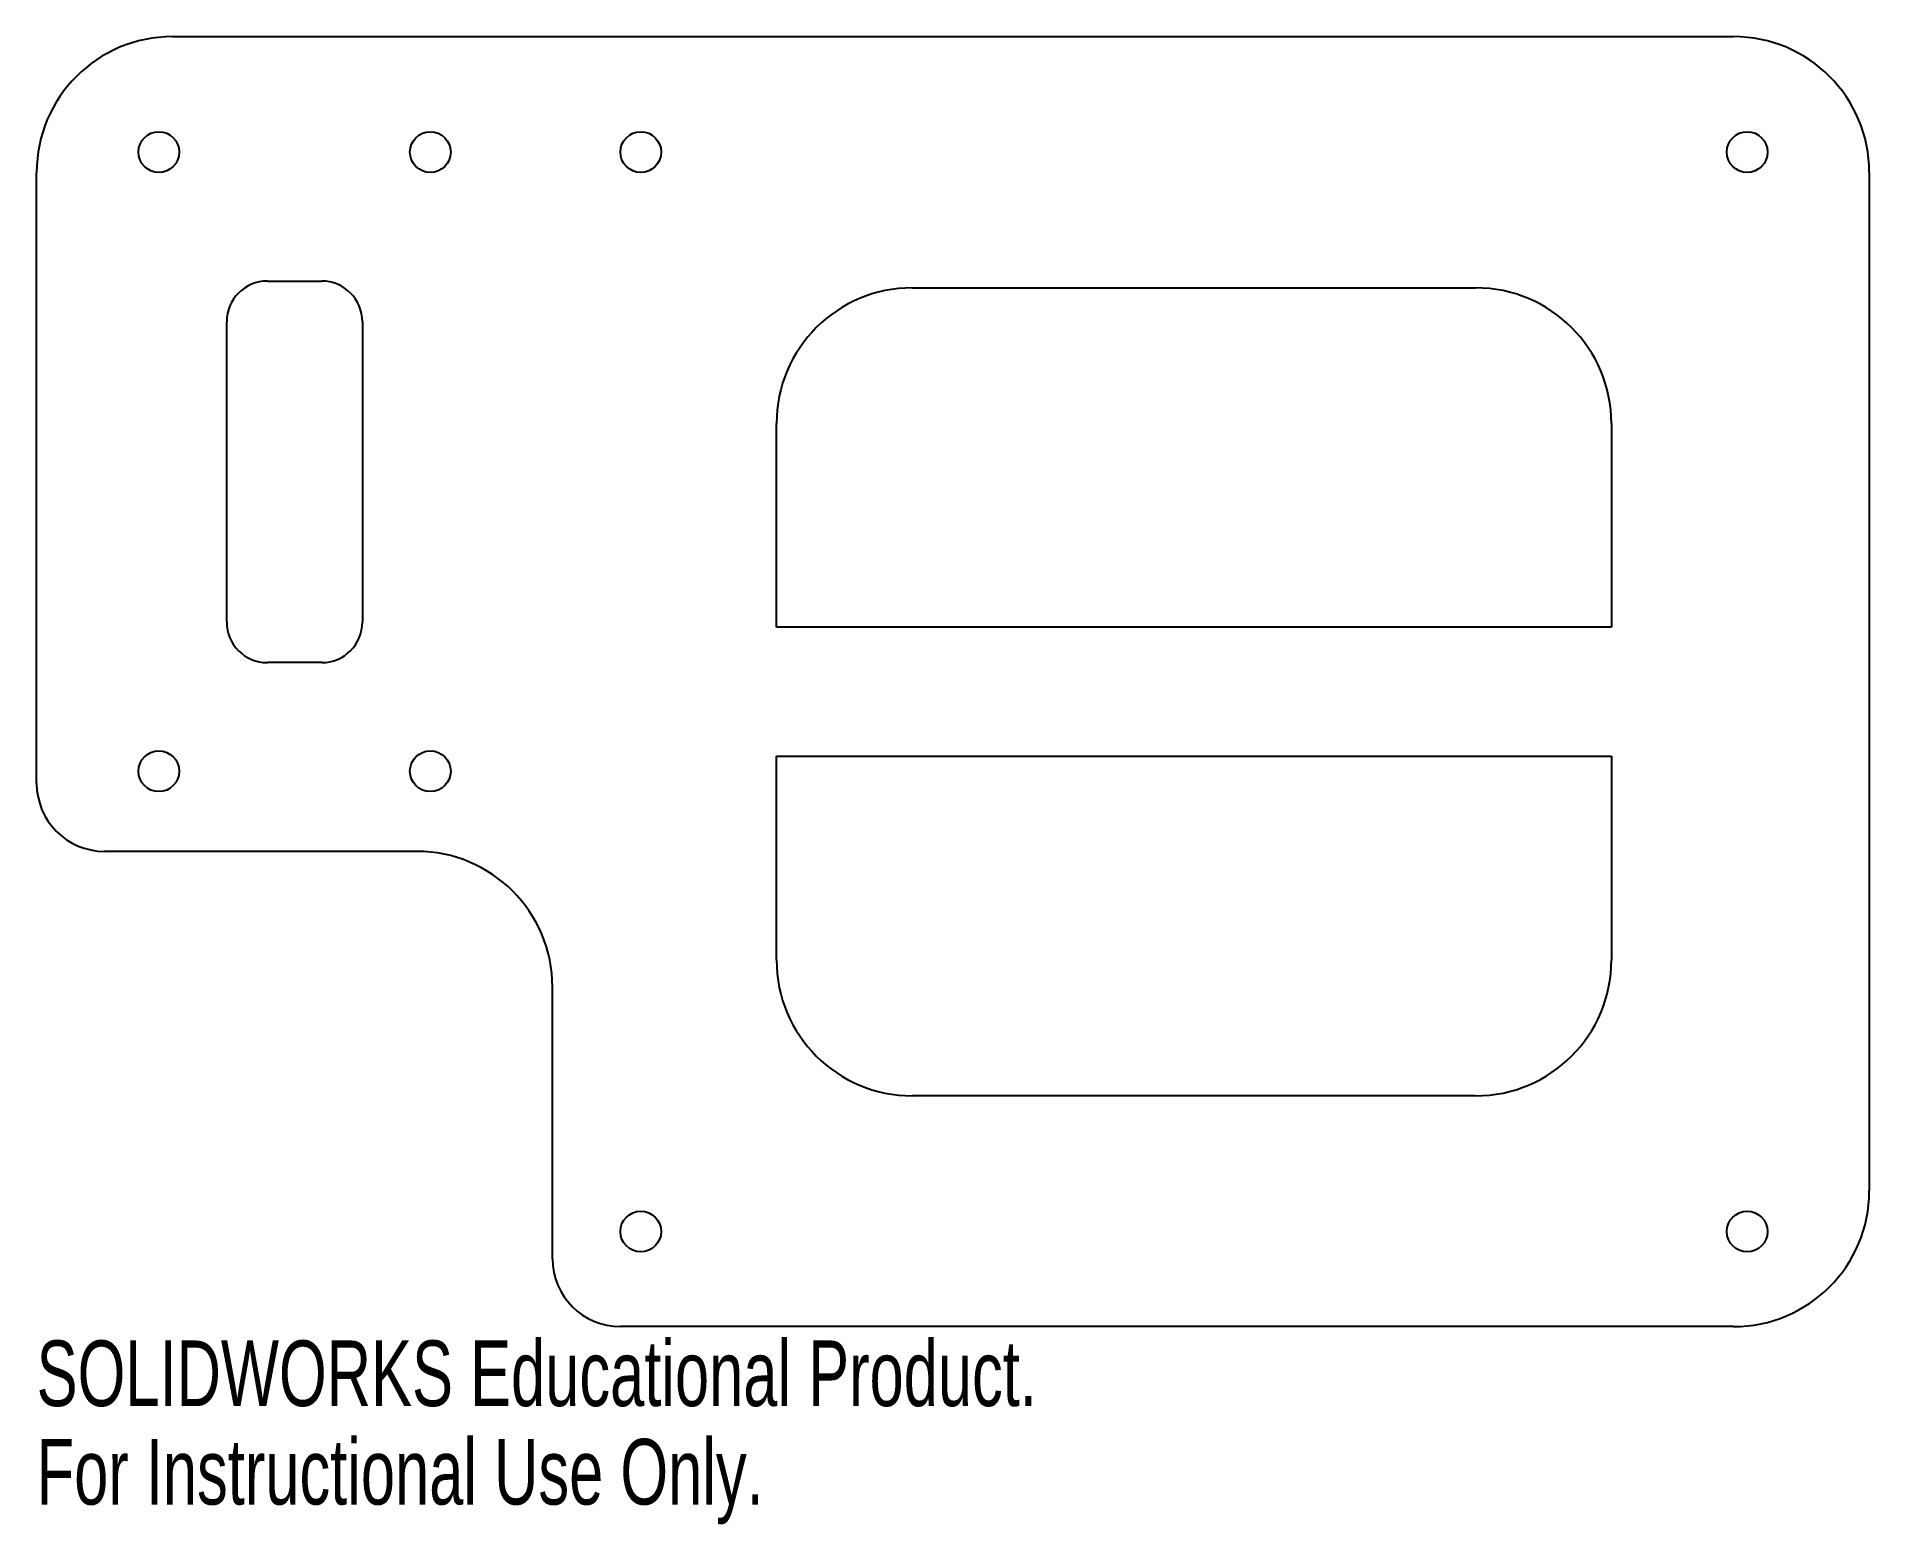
# Model space of a CAD drawing. Header units: millimetres. Extents: x -401 to -266, y -15 to 95.
import ezdxf

# ---------------------------------------------------------------- set-up
doc = ezdxf.new("R2010")
doc.units = ezdxf.units.MM
doc.styles.add('SLDTEXTSTYLE0', font='TXT', dxfattribs={"width": 0.7})

msp = doc.modelspace()

# ---------------------------------------------------------------- linework, layer by layer
at = {"color": 7, "linetype": 'Continuous', "lineweight": 25}
for p, q in [((-390.8, 95), (-275.8, 95)), ((-400.8, 40), (-400.8, 85)), ((-265.8, 85), (-265.8, 10)), ((-383.8, 77), (-379.8, 77)), ((-336.3, 76.5), (-294.8, 76.5)), ((-386.8, 51.9), (-386.8, 74)), ((-376.8, 74), (-376.8, 51.9)), ((-346.3, 51.5), (-346.3, 66.5)), ((-284.8, 66.5), (-284.8, 51.5)), ((-284.8, 51.5), (-346.3, 51.5)), ((-379.8, 48.9), (-383.8, 48.9)), ((-346.3, 27), (-346.3, 42)), ((-346.3, 42), (-284.8, 42)), ((-284.8, 42), (-284.8, 27)), ((-372.8, 35), (-395.8, 35)), ((-362.8, 5), (-362.8, 25)), ((-294.8, 17), (-336.3, 17)), ((-275.8, 0), (-357.8, 0))]:
    msp.add_line(p, q, dxfattribs=at)
for centre in [(-391.8, 86.5), (-371.8, 86.5), (-356.3, 86.5), (-274.8, 86.5), (-391.8, 40.9), (-371.8, 40.9), (-356.3, 7), (-274.8, 7)]:
    msp.add_circle(centre, 1.5, dxfattribs=at)
for centre, radius, start, end in [((-390.8, 85), 10, 90, 180), ((-275.8, 85), 10, 0, 90), ((-383.8, 74), 3, 90, 180), ((-379.8, 74), 3, 0, 90), ((-336.3, 66.5), 10, 90, 180), ((-294.8, 66.5), 10, 0, 90), ((-383.8, 51.9), 3, 180, 270), ((-379.8, 51.9), 3, 270, 0), ((-395.8, 40), 5, 180, 270), ((-372.8, 25), 10, 0, 90), ((-336.3, 27), 10, 180, 270), ((-294.8, 27), 10, 270, 0), ((-275.8, 10), 10, 270, 0), ((-357.8, 5), 5, 180, 270)]:
    msp.add_arc(centre, radius, start, end, dxfattribs=at)

# ---------------------------------------------------------------- texts
at = {"color": 7, "linetype": 'Continuous', "char_height": 4.8336, "attachment_point": 1, "style": 'SLDTEXTSTYLE0'}
for s, insert in [('SOLIDWORKS Educational Product.', (-400.8, -1.02)), ('For Instructional Use Only.', (-400.8, -8.27))]:
    msp.add_mtext(s, dxfattribs=dict(at, insert=insert))

doc.saveas('drawing.dxf')
